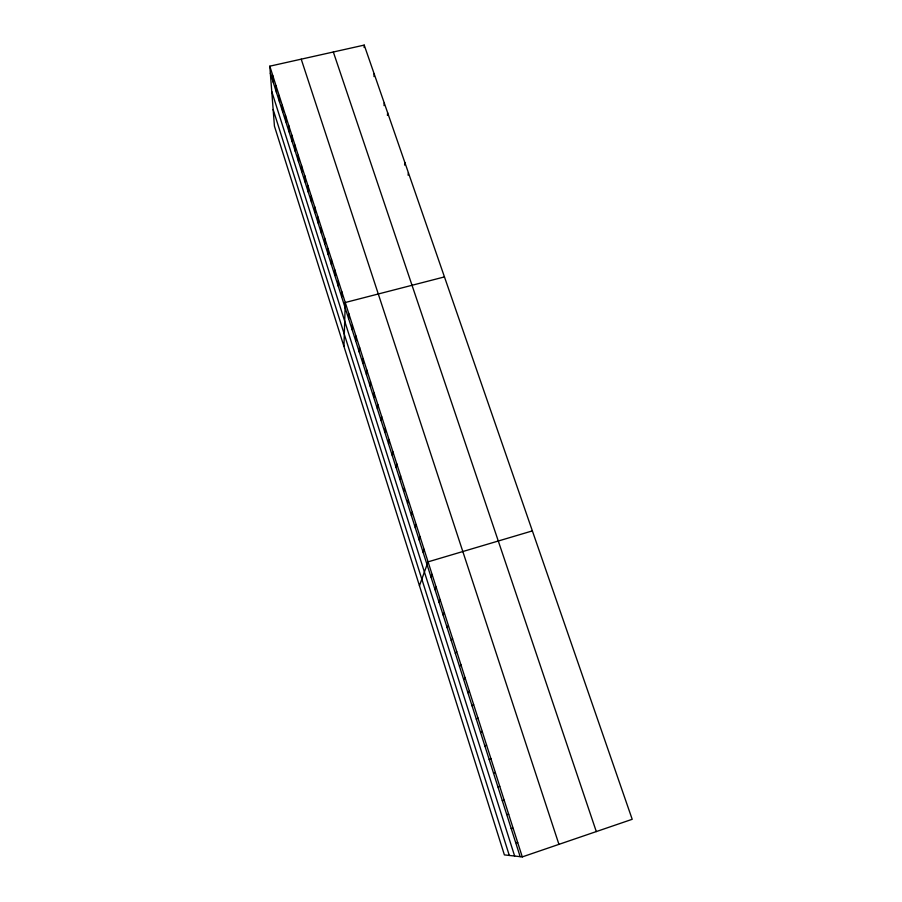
<?xml version="1.0" encoding="UTF-8"?>
<svg xmlns="http://www.w3.org/2000/svg" width="902" height="902" viewBox="0 0 902 902"><rect width="100%" height="100%" fill="white"/><g stroke="black" fill="none" stroke-linecap="round" stroke-linejoin="round"><path stroke-width="1.35" d="M331.44 264.838L331.462 259.314M334.834 275.46L334.89 270.025M338.239 286.137L338.329 280.793M341.666 296.882L341.779 291.617M343.944 346.413L345.263 302.508L444.46 276.914M348.612 318.688L348.803 313.614M364.115 47.479L364.216 45.1L269.799 66.184L274.433 126.145L504.387 854.893L522.281 856.9L632.201 819.298L364.216 45.1M352.141 329.76L352.366 324.776M355.692 340.888L355.952 336.006M373.992 76.569L374.161 73.806M359.267 352.084L359.56 347.304M362.852 363.337L363.19 358.658M384.038 105.624L384.241 102.941M366.46 374.657L366.832 370.068M387.42 115.411L387.635 112.761M370.091 386.045L370.497 381.557M373.744 397.489L374.183 393.103M404.603 165.089L404.885 162.585M377.408 408.989L377.893 404.716M408.099 175.18L408.392 172.71M381.106 420.569L381.625 416.386M384.816 432.205L385.368 428.134M388.548 443.908L389.145 439.95M392.302 455.679L392.934 451.823M396.068 467.518L396.756 463.775M399.868 479.413L400.589 475.782M403.69 491.387L404.446 487.869M407.524 503.429L408.324 500.024M411.38 515.538L412.225 512.246M415.27 527.715L416.16 524.536M419.171 539.96L420.106 536.904M423.106 552.283L424.075 549.341M419.453 585.714L428.067 561.856L532.372 530.895M431.032 577.133L432.092 574.439M435.023 589.671L436.128 587.101M439.048 602.277L440.199 599.83M443.085 614.961L444.291 612.638M447.155 627.724L448.407 625.526M451.248 640.555L452.545 638.481M455.363 653.465L456.705 651.526M459.501 666.443L460.888 664.639M463.673 679.51L465.105 677.842M467.856 692.646L469.344 691.112M472.073 705.86L473.606 704.473M476.312 719.165L477.902 717.902M480.574 732.537L482.22 731.421M484.87 745.999L486.561 745.029M489.188 759.54L490.936 758.706M493.529 773.161L495.333 772.484M497.904 786.86L499.753 786.33M502.301 800.649L504.207 800.277M506.721 814.529L508.683 814.303M511.175 828.487L513.182 828.408M515.651 842.524L517.725 842.615M333.334 52L596.301 831.576M301.223 59.171L558.936 844.362M269.799 66.184L522.281 856.9M270.341 73.209L520.161 856.663M271.761 91.53L514.647 856.043M273.148 109.514L509.303 855.446M272.889 75.881L273.407 82.837M276.012 85.634L276.497 92.511M279.135 95.432L279.597 102.242M282.281 105.275L282.709 112.006M285.438 115.174L285.844 121.838M288.617 125.119L288.99 131.703M291.808 135.12L292.158 141.637M295.022 145.177L295.337 151.604M298.246 155.279L298.539 161.638M301.493 165.438L301.753 171.718M304.752 175.653L304.977 181.843M308.033 185.913L308.225 192.036M311.325 196.23L311.494 202.273M314.64 206.603L314.775 212.556M317.966 217.032L318.079 222.907M321.315 227.518L321.394 233.302M324.675 238.06L324.72 243.765M328.069 248.659L328.08 254.274"/></g></svg>
